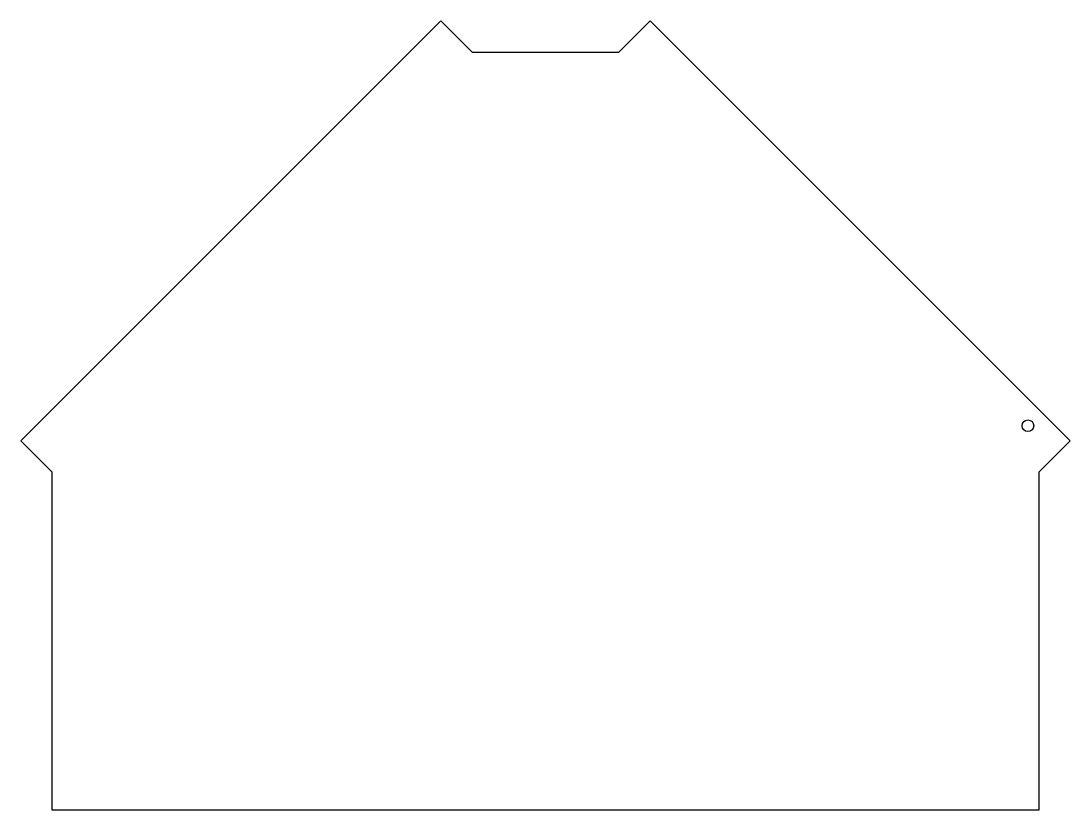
# Model space of a CAD drawing. Header units: millimetres. Extents: x 4229 to 4586, y 900 to 1168.
import ezdxf

# ---------------------------------------------------------------- set-up
doc = ezdxf.new("R2010")
doc.units = ezdxf.units.MM
doc.header["$MEASUREMENT"] = 0

msp = doc.modelspace()

# ---------------------------------------------------------------- linework, layer by layer
for p, q in [((4372.27, 1168.24), (4229.39, 1025.37)), ((4372.27, 1168.24), (4382.87, 1157.64)), ((4432.87, 1157.64), (4443.48, 1168.24)), ((4443.48, 1168.24), (4586.35, 1025.37)), ((4382.87, 1157.64), (4432.87, 1157.64)), ((4229.39, 1025.37), (4240, 1014.77)), ((4575.74, 1014.77), (4586.35, 1025.37)), ((4240, 899.77), (4240, 1014.77)), ((4575.74, 1014.77), (4575.74, 899.77)), ((4575.74, 899.77), (4240, 899.77))]:
    msp.add_line(p, q)
msp.add_circle((4572.02, 1030.51), 2)

doc.saveas('drawing.dxf')
